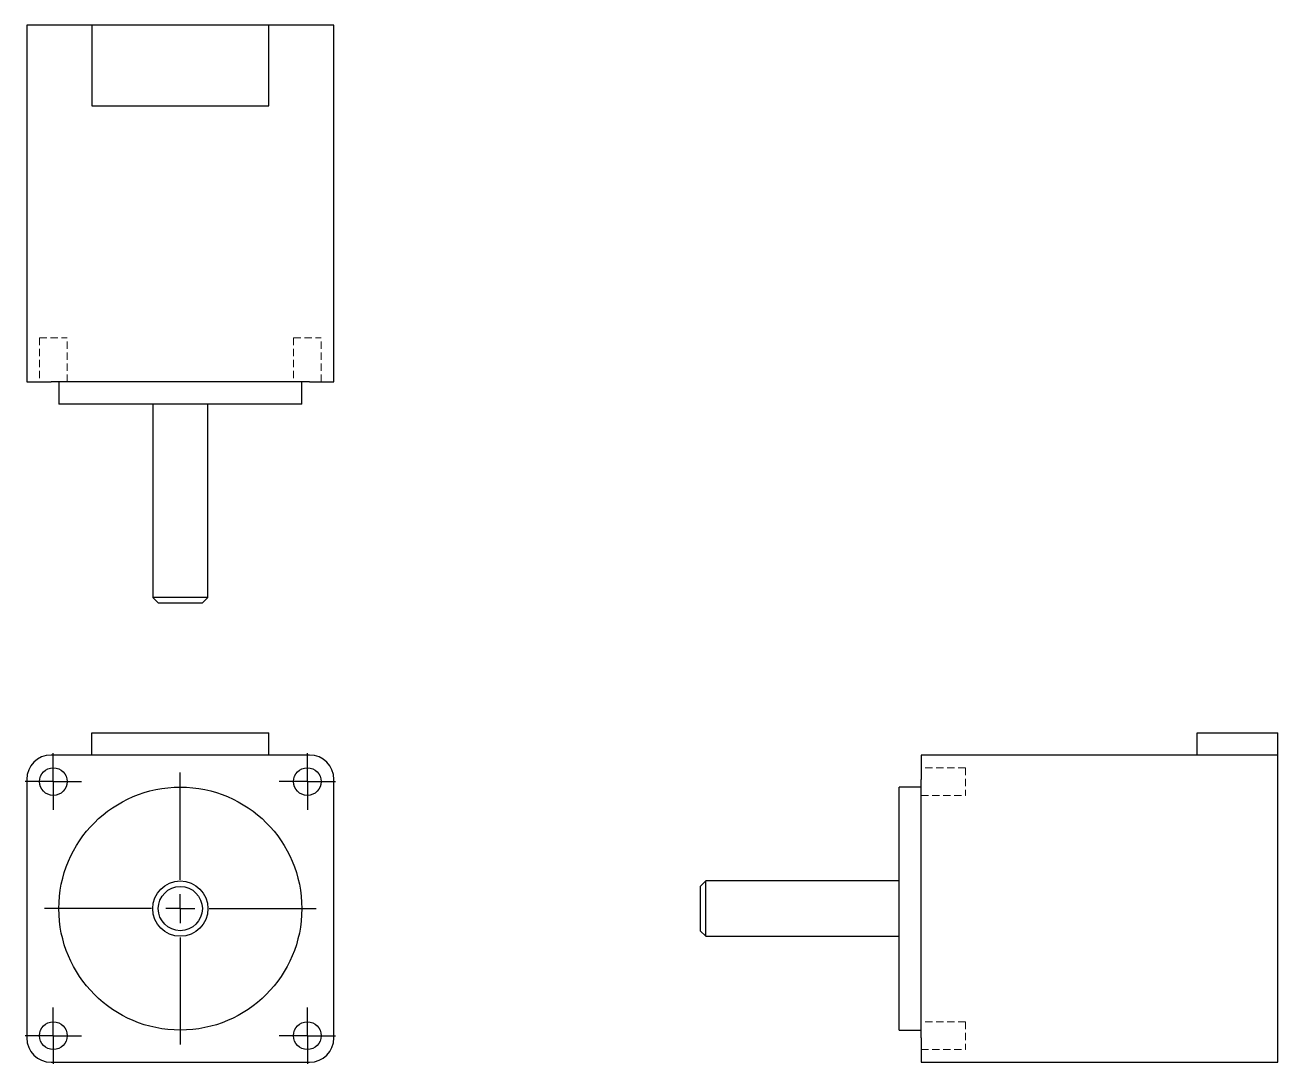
# Model space of a CAD drawing. Header units: millimetres. Extents: x 56 to 273, y 28 to 208.
import ezdxf

# ---------------------------------------------------------------- set-up
doc = ezdxf.new("R2010")
doc.units = ezdxf.units.MM
doc.linetypes.add('HIDDEN', pattern=[1.905, 1.27, -0.635])
doc.layers.add('10', color=7, linetype='Continuous')

# ---------------------------------------------------------------- blocks, each defined once
blk = doc.blocks.new('SW_CENTERMARKSYMBOL_0')
at = {"layer": '10', "color": 0}
for p, q in [((0, 5), (0, 23.53)), ((0, 0), (0, 2.5)), ((-5, 0), (-23.53, 0)), ((0, 0), (-2.5, 0)), ((0, 0), (0, -2.5)), ((0, 0), (2.5, 0)), ((5, 0), (23.53, 0)), ((0, -5), (0, -23.53))]:
    blk.add_line(p, q, dxfattribs=at)
blk = doc.blocks.new('SW_CENTERMARKSYMBOL_1')
at = {"layer": '10', "color": 0}
for p, q in [((0, 2.5), (0, 4.89)), ((0, 0), (0, 2.5)), ((-2.5, 0), (-4.89, 0)), ((0, 0), (-2.5, 0)), ((0, 0), (0, -2.5)), ((0, 0), (2.5, 0)), ((2.5, 0), (4.89, 0)), ((0, -2.5), (0, -4.89))]:
    blk.add_line(p, q, dxfattribs=at)
blk = doc.blocks.new('SW_CENTERMARKSYMBOL_2')
at = {"layer": '10', "color": 0}
for p, q in [((0, 2.5), (0, 4.89)), ((0, 0), (0, 2.5)), ((-2.5, 0), (-4.89, 0)), ((0, 0), (-2.5, 0)), ((0, 0), (0, -2.5)), ((0, 0), (2.5, 0)), ((2.5, 0), (4.89, 0)), ((0, -2.5), (0, -4.89))]:
    blk.add_line(p, q, dxfattribs=at)
blk = doc.blocks.new('SW_CENTERMARKSYMBOL_3')
at = {"layer": '10', "color": 0}
for p, q in [((0, 2.5), (0, 4.89)), ((0, 0), (0, 2.5)), ((-2.5, 0), (-4.89, 0)), ((0, 0), (-2.5, 0)), ((0, 0), (0, -2.5)), ((0, 0), (2.5, 0)), ((2.5, 0), (4.89, 0)), ((0, -2.5), (0, -4.89))]:
    blk.add_line(p, q, dxfattribs=at)
blk = doc.blocks.new('SW_CENTERMARKSYMBOL_4')
at = {"layer": '10', "color": 0}
for p, q in [((0, 2.5), (0, 4.89)), ((0, 0), (0, 2.5)), ((-2.5, 0), (-4.89, 0)), ((0, 0), (-2.5, 0)), ((0, 0), (0, -2.5)), ((0, 0), (2.5, 0)), ((2.5, 0), (4.89, 0)), ((0, -2.5), (0, -4.89))]:
    blk.add_line(p, q, dxfattribs=at)

msp = doc.modelspace()

# ---------------------------------------------------------------- linework, layer by layer
at = {"color": 7, "linetype": 'Continuous', "lineweight": 25}
for p, q in [((56.42, 208), (56.42, 146.24)), ((60.63, 208), (56.42, 208)), ((67.7, 208), (60.63, 208)), ((67.7, 208), (67.7, 194.04)), ((98.3, 208), (67.7, 208)), ((98.3, 194.04), (98.3, 208)), ((105.37, 208), (98.3, 208)), ((109.58, 208), (105.37, 208)), ((109.58, 146.24), (109.58, 208)), ((67.7, 194.04), (98.3, 194.04)), ((56.42, 146.24), (60.63, 146.24)), ((105.37, 146.24), (60.63, 146.24)), ((61.97, 146.24), (61.97, 142.42)), ((104.03, 142.42), (104.03, 146.24)), ((105.37, 146.24), (109.58, 146.24)), ((104.03, 142.42), (61.97, 142.42)), ((78.22, 142.42), (78.22, 108.96)), ((87.78, 108.96), (87.78, 142.42)), ((78.22, 108.96), (79.18, 108)), ((87.78, 108.96), (78.22, 108.96)), ((86.82, 108), (87.78, 108.96)), ((79.18, 108), (86.82, 108)), ((67.7, 81.67), (67.7, 85.49)), ((67.7, 85.49), (98.3, 85.49)), ((98.3, 81.67), (98.3, 85.49)), ((259.04, 81.67), (259.04, 85.49)), ((259.04, 85.49), (273, 85.49)), ((273, 81.67), (273, 85.49)), ((105.37, 81.67), (60.63, 81.67)), ((273, 81.67), (211.24, 81.67)), ((211.24, 81.67), (211.24, 77.46)), ((273, 77.46), (273, 81.67)), ((56.42, 77.46), (56.42, 32.72)), ((109.58, 32.72), (109.58, 77.46)), ((211.24, 76.12), (207.42, 76.12)), ((207.42, 34.06), (207.42, 76.12)), ((211.24, 32.72), (211.24, 77.46)), ((273, 32.72), (273, 77.46)), ((173.96, 59.87), (173, 58.91)), ((173, 58.91), (173, 51.26)), ((207.42, 59.87), (173.96, 59.87)), ((173.96, 50.31), (173.96, 59.87)), ((173, 51.26), (173.96, 50.31)), ((173.96, 50.31), (207.42, 50.31)), ((207.42, 34.06), (211.24, 34.06)), ((211.24, 32.72), (211.24, 28.51)), ((273, 28.51), (273, 32.72)), ((60.63, 28.51), (105.37, 28.51)), ((211.24, 28.51), (273, 28.51))]:
    msp.add_line(p, q, dxfattribs=at)
at = {"color": 7, "linetype": 'HIDDEN', "lineweight": 18}
for p, q in [((58.62, 153.89), (63.4, 153.89)), ((58.62, 153.89), (58.62, 146.24)), ((63.4, 146.24), (63.4, 153.89)), ((102.6, 153.89), (107.38, 153.89)), ((102.6, 153.89), (102.6, 146.24)), ((107.38, 146.24), (107.38, 153.89)), ((218.89, 79.47), (211.24, 79.47)), ((218.89, 79.47), (218.89, 74.69)), ((211.24, 74.69), (218.89, 74.69)), ((218.89, 35.49), (211.24, 35.49)), ((218.89, 35.49), (218.89, 30.71)), ((211.24, 30.71), (218.89, 30.71))]:
    msp.add_line(p, q, dxfattribs=at)
at = {"color": 7, "linetype": 'Continuous', "lineweight": 25}
for centre, radius in [((61.01, 77.08), 2.39), ((104.99, 77.08), 2.39), ((83, 55.09), 21.03), ((83, 55.09), 4.78), ((83, 55.09), 3.82), ((61.01, 33.1), 2.39), ((104.99, 33.1), 2.39)]:
    msp.add_circle(centre, radius, dxfattribs=at)
for centre, start, end in [((60.63, 77.46), 90, 180), ((105.37, 77.46), 0, 90), ((60.63, 32.72), 180, 270), ((105.37, 32.72), 270, 0)]:
    msp.add_arc(centre, 4.21, start, end, dxfattribs=at)

# ---------------------------------------------------------------- block references
at = {"layer": '10'}
for name, p in [('SW_CENTERMARKSYMBOL_3', (61.01, 77.08)), ('SW_CENTERMARKSYMBOL_1', (104.99, 77.08)), ('SW_CENTERMARKSYMBOL_0', (83, 55.09)), ('SW_CENTERMARKSYMBOL_4', (61.01, 33.1)), ('SW_CENTERMARKSYMBOL_2', (104.99, 33.1))]:
    msp.add_blockref(name, p, dxfattribs=at)

doc.saveas('drawing.dxf')
